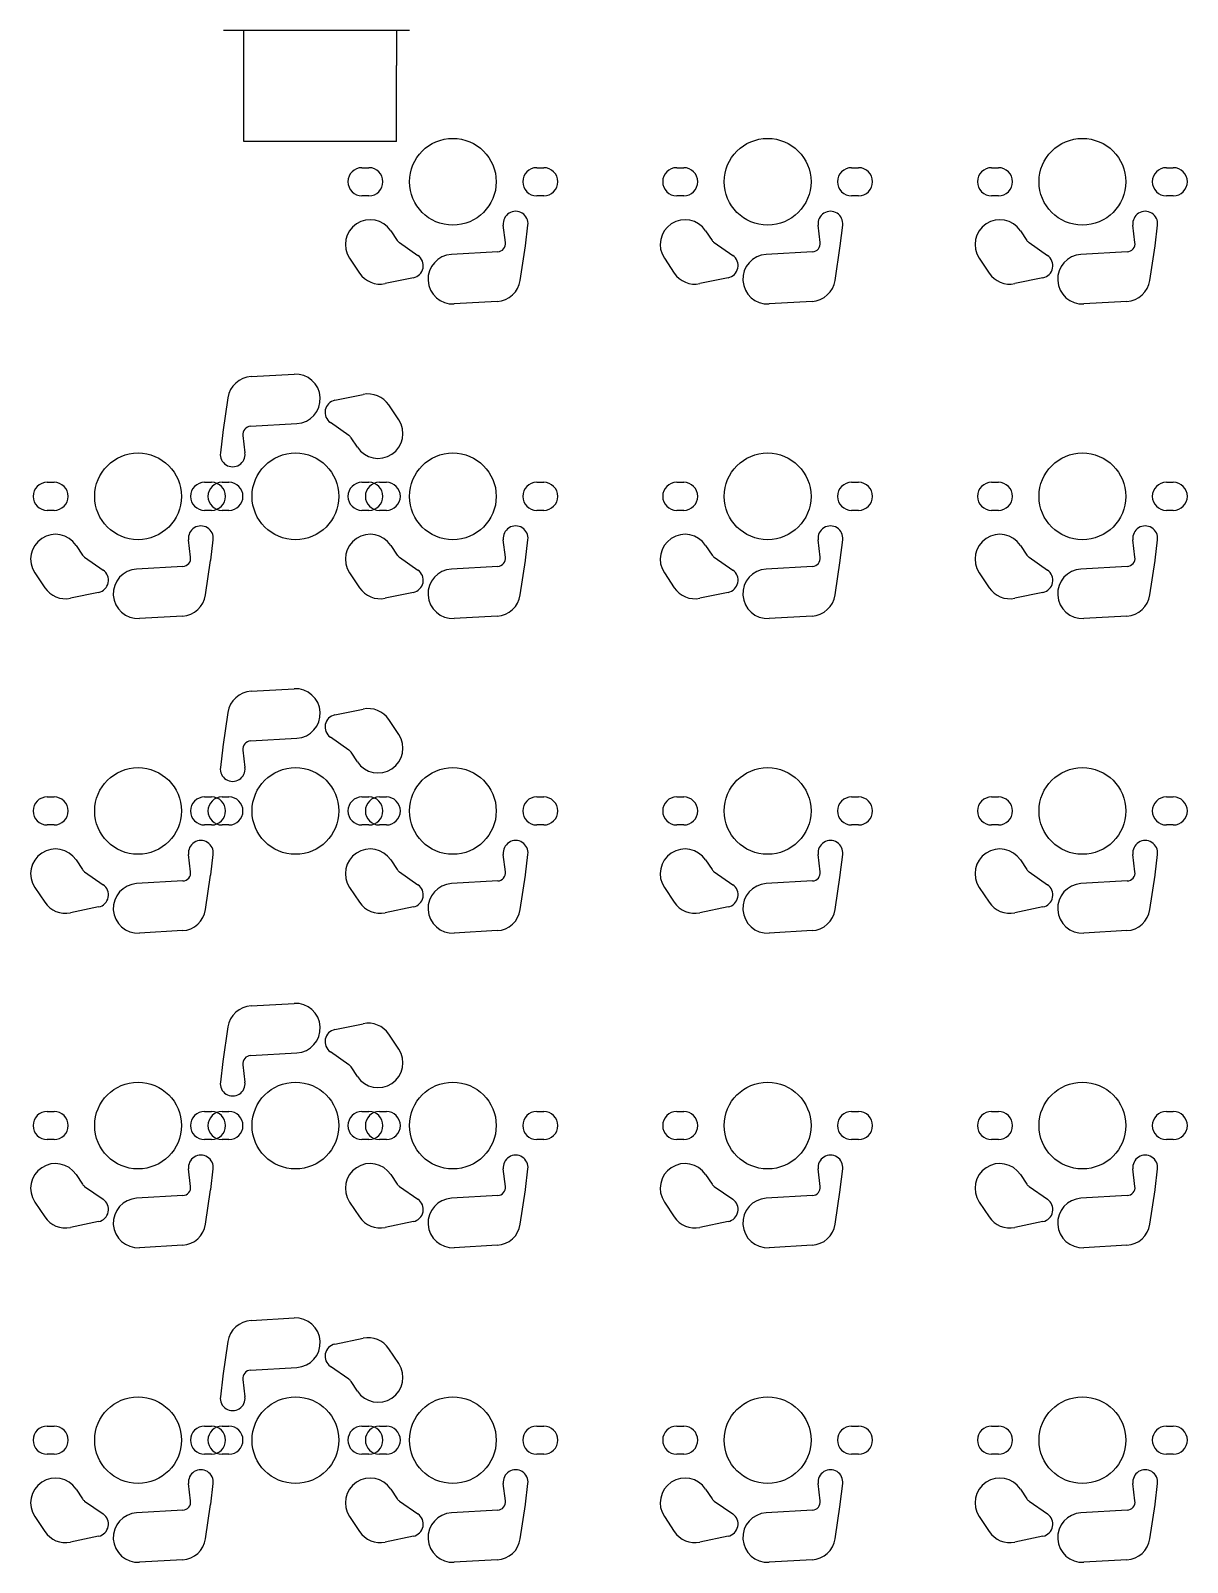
# Model space of a CAD drawing. Extents: x 74 to 354, y -179 to -86.
# Drawn here: x 74.5 to 144.5, y -178.9 to -86.1 of the extents above; entities that cross this region are included whole.
import ezdxf

# ---------------------------------------------------------------- set-up
doc = ezdxf.new("R2010")
doc.units = 0
doc.layers.add('BLACK', color=7, linetype='CONTINUOUS')

msp = doc.modelspace()

# ---------------------------------------------------------------- linework, layer by layer
at = {"layer": 'BLACK', "linetype": 'CONTINUOUS'}
for p, q in [((97.3825, -86.1), (86.1325, -86.1)), ((87.3725, -88.21), (87.3725, -86.11)), ((96.6125, -86.11), (96.6125, -88.21)), ((87.3725, -92.81), (87.3725, -88.21)), ((96.6125, -92.81), (96.6125, -88.21)), ((96.6125, -92.81), (87.3725, -92.81)), ((94.5125, -94.4), (94.9325, -94.4)), ((105.0925, -94.4), (105.5125, -94.4)), ((113.5625, -94.4), (113.9825, -94.4)), ((124.1425, -94.4), (124.5625, -94.4)), ((132.6125, -94.4), (133.0325, -94.4)), ((143.1925, -94.4), (143.6125, -94.4)), ((94.9325, -96.1), (94.5125, -96.1)), ((105.5125, -96.1), (105.0925, -96.1)), ((113.9825, -96.1), (113.5625, -96.1)), ((124.5625, -96.1), (124.1425, -96.1)), ((133.0325, -96.1), (132.6125, -96.1)), ((143.6125, -96.1), (143.1925, -96.1)), ((96.260575, -98.21795), (96.650017, -98.802113)), ((103.194083, -98.932239), (103.067834, -97.879286)), ((104.408233, -99.121429), (104.557166, -97.879286)), ((115.310575, -98.21795), (115.700017, -98.802113)), ((122.244083, -98.932239), (122.117834, -97.879286)), ((123.458233, -99.121429), (123.607166, -97.879286)), ((134.360575, -98.21795), (134.750017, -98.802113)), ((141.294083, -98.932239), (141.167834, -97.879286)), ((142.508233, -99.121429), (142.657166, -97.879286)), ((96.780566, -98.935254), (97.900715, -99.714263)), ((104.096172, -101.220721), (104.405969, -99.138288)), ((115.830566, -98.935254), (116.950715, -99.714263)), ((123.146172, -101.220721), (123.455969, -99.138288)), ((134.880566, -98.935254), (136.000715, -99.714263)), ((142.196172, -101.220721), (142.505969, -99.138288)), ((93.764425, -99.88205), (94.364425, -100.78205)), ((102.726437, -99.490932), (99.926105, -99.65249)), ((112.814425, -99.88205), (113.414425, -100.78205)), ((121.776437, -99.490932), (118.976105, -99.65249)), ((131.864425, -99.88205), (132.464425, -100.78205)), ((140.826437, -99.490932), (138.026105, -99.65249)), ((97.62489, -101.064355), (95.91728, -101.41871)), ((116.67489, -101.064355), (114.96728, -101.41871)), ((135.72489, -101.064355), (134.01728, -101.41871)), ((102.698895, -102.49751), (100.098895, -102.64751)), ((121.748895, -102.49751), (119.148895, -102.64751)), ((140.798895, -102.49751), (138.198895, -102.64751)), ((87.801105, -107.05249), (90.401105, -106.90249)), ((86.403828, -108.329279), (86.094031, -110.411712)), ((92.87511, -108.485645), (94.58272, -108.13129)), ((96.735575, -109.66795), (96.135575, -108.76795)), ((87.773563, -110.059068), (90.573895, -109.89751)), ((93.719434, -110.614746), (92.599285, -109.835737)), ((86.091767, -110.428571), (85.942834, -111.670714)), ((87.305917, -110.617761), (87.432166, -111.670714)), ((94.239425, -111.33205), (93.849983, -110.747887)), ((75.4625, -113.45), (75.8825, -113.45)), ((84.9875, -113.45), (85.4075, -113.45)), ((86.0425, -113.45), (86.4625, -113.45)), ((94.5125, -113.45), (94.9325, -113.45)), ((95.5675, -113.45), (95.9875, -113.45)), ((105.0925, -113.45), (105.5125, -113.45)), ((113.5625, -113.45), (113.9825, -113.45)), ((124.1425, -113.45), (124.5625, -113.45)), ((132.6125, -113.45), (133.0325, -113.45)), ((143.1925, -113.45), (143.6125, -113.45)), ((75.8825, -115.15), (75.4625, -115.15)), ((85.4075, -115.15), (84.9875, -115.15)), ((86.4625, -115.15), (86.0425, -115.15)), ((94.9325, -115.15), (94.5125, -115.15)), ((95.9875, -115.15), (95.5675, -115.15)), ((105.5125, -115.15), (105.0925, -115.15)), ((113.9825, -115.15), (113.5625, -115.15)), ((124.5625, -115.15), (124.1425, -115.15)), ((133.0325, -115.15), (132.6125, -115.15)), ((143.6125, -115.15), (143.1925, -115.15)), ((77.210575, -117.26795), (77.600017, -117.852113)), ((84.144083, -117.982239), (84.017834, -116.929286)), ((85.358233, -118.171429), (85.507166, -116.929286)), ((96.260575, -117.26795), (96.650017, -117.852113)), ((103.194083, -117.982239), (103.067834, -116.929286)), ((104.408233, -118.171429), (104.557166, -116.929286)), ((115.310575, -117.26795), (115.700017, -117.852113)), ((122.244083, -117.982239), (122.117834, -116.929286)), ((123.458233, -118.171429), (123.607166, -116.929286)), ((134.360575, -117.26795), (134.750017, -117.852113)), ((141.294083, -117.982239), (141.167834, -116.929286)), ((142.508233, -118.171429), (142.657166, -116.929286)), ((77.730566, -117.985254), (78.850715, -118.764263)), ((83.676437, -118.540932), (80.876105, -118.70249)), ((85.046172, -120.270721), (85.355969, -118.188288)), ((96.780566, -117.985254), (97.900715, -118.764263)), ((102.726437, -118.540932), (99.926105, -118.70249)), ((104.096172, -120.270721), (104.405969, -118.188288)), ((115.830566, -117.985254), (116.950715, -118.764263)), ((121.776437, -118.540932), (118.976105, -118.70249)), ((123.146172, -120.270721), (123.455969, -118.188288)), ((134.880566, -117.985254), (136.000715, -118.764263)), ((140.826437, -118.540932), (138.026105, -118.70249)), ((142.196172, -120.270721), (142.505969, -118.188288)), ((74.714425, -118.93205), (75.314425, -119.83205)), ((93.764425, -118.93205), (94.364425, -119.83205)), ((112.814425, -118.93205), (113.414425, -119.83205)), ((131.864425, -118.93205), (132.464425, -119.83205)), ((78.57489, -120.114355), (76.86728, -120.46871)), ((97.62489, -120.114355), (95.91728, -120.46871)), ((116.67489, -120.114355), (114.96728, -120.46871)), ((135.72489, -120.114355), (134.01728, -120.46871)), ((83.648895, -121.54751), (81.048895, -121.69751)), ((102.698895, -121.54751), (100.098895, -121.69751)), ((121.748895, -121.54751), (119.148895, -121.69751)), ((140.798895, -121.54751), (138.198895, -121.69751)), ((87.801105, -126.10249), (90.401105, -125.95249)), ((86.403828, -127.379279), (86.094031, -129.461712)), ((92.87511, -127.535645), (94.58272, -127.18129)), ((96.735575, -128.71795), (96.135575, -127.81795)), ((93.719434, -129.664746), (92.599285, -128.885737)), ((86.091767, -129.478571), (85.942834, -130.720714)), ((87.305917, -129.667761), (87.432166, -130.720714)), ((87.773563, -129.109068), (90.573895, -128.94751)), ((94.239425, -130.38205), (93.849983, -129.797887)), ((75.4625, -132.5), (75.8825, -132.5)), ((84.9875, -132.5), (85.4075, -132.5)), ((86.0425, -132.5), (86.4625, -132.5)), ((94.5125, -132.5), (94.9325, -132.5)), ((95.5675, -132.5), (95.9875, -132.5)), ((105.0925, -132.5), (105.5125, -132.5)), ((113.5625, -132.5), (113.9825, -132.5)), ((124.1425, -132.5), (124.5625, -132.5)), ((132.6125, -132.5), (133.0325, -132.5)), ((143.1925, -132.5), (143.6125, -132.5)), ((75.8825, -134.2), (75.4625, -134.2)), ((85.4075, -134.2), (84.9875, -134.2)), ((86.4625, -134.2), (86.0425, -134.2)), ((94.9325, -134.2), (94.5125, -134.2)), ((95.9875, -134.2), (95.5675, -134.2)), ((105.5125, -134.2), (105.0925, -134.2)), ((113.9825, -134.2), (113.5625, -134.2)), ((124.5625, -134.2), (124.1425, -134.2)), ((133.0325, -134.2), (132.6125, -134.2)), ((143.6125, -134.2), (143.1925, -134.2)), ((77.210575, -136.31795), (77.600017, -136.902113)), ((84.144083, -137.032239), (84.017834, -135.979286)), ((85.358233, -137.221429), (85.507166, -135.979286)), ((96.260575, -136.31795), (96.650017, -136.902113)), ((103.194083, -137.032239), (103.067834, -135.979286)), ((104.408233, -137.221429), (104.557166, -135.979286)), ((115.310575, -136.31795), (115.700017, -136.902113)), ((122.244083, -137.032239), (122.117834, -135.979286)), ((123.458233, -137.221429), (123.607166, -135.979286)), ((134.360575, -136.31795), (134.750017, -136.902113)), ((141.294083, -137.032239), (141.167834, -135.979286)), ((142.508233, -137.221429), (142.657166, -135.979286)), ((77.730566, -137.035254), (78.850715, -137.814263)), ((85.046172, -139.320721), (85.355969, -137.238288)), ((96.780566, -137.035254), (97.900715, -137.814263)), ((104.096172, -139.320721), (104.405969, -137.238288)), ((115.830566, -137.035254), (116.950715, -137.814263)), ((123.146172, -139.320721), (123.455969, -137.238288)), ((134.880566, -137.035254), (136.000715, -137.814263)), ((142.196172, -139.320721), (142.505969, -137.238288)), ((74.714425, -137.98205), (75.314425, -138.88205)), ((83.676437, -137.590932), (80.876105, -137.75249)), ((93.764425, -137.98205), (94.364425, -138.88205)), ((102.726437, -137.590932), (99.926105, -137.75249)), ((112.814425, -137.98205), (113.414425, -138.88205)), ((121.776437, -137.590932), (118.976105, -137.75249)), ((131.864425, -137.98205), (132.464425, -138.88205)), ((140.826437, -137.590932), (138.026105, -137.75249)), ((78.57489, -139.164355), (76.86728, -139.51871)), ((97.62489, -139.164355), (95.91728, -139.51871)), ((116.67489, -139.164355), (114.96728, -139.51871)), ((135.72489, -139.164355), (134.01728, -139.51871)), ((83.648895, -140.59751), (81.048895, -140.74751)), ((102.698895, -140.59751), (100.098895, -140.74751)), ((121.748895, -140.59751), (119.148895, -140.74751)), ((140.798895, -140.59751), (138.198895, -140.74751)), ((87.801105, -145.15249), (90.401105, -145.00249)), ((86.403828, -146.429279), (86.094031, -148.511712)), ((92.87511, -146.585645), (94.58272, -146.23129)), ((96.735575, -147.76795), (96.135575, -146.86795)), ((87.773563, -148.159068), (90.573895, -147.99751)), ((93.719434, -148.714746), (92.599285, -147.935737)), ((86.091767, -148.528571), (85.942834, -149.770714)), ((87.305917, -148.717761), (87.432166, -149.770714)), ((94.239425, -149.43205), (93.849983, -148.847887)), ((75.4625, -151.55), (75.8825, -151.55)), ((84.9875, -151.55), (85.4075, -151.55)), ((86.0425, -151.55), (86.4625, -151.55)), ((94.5125, -151.55), (94.9325, -151.55)), ((95.5675, -151.55), (95.9875, -151.55)), ((105.0925, -151.55), (105.5125, -151.55)), ((113.5625, -151.55), (113.9825, -151.55)), ((124.1425, -151.55), (124.5625, -151.55)), ((132.6125, -151.55), (133.0325, -151.55)), ((143.1925, -151.55), (143.6125, -151.55)), ((75.8825, -153.25), (75.4625, -153.25)), ((85.4075, -153.25), (84.9875, -153.25)), ((86.4625, -153.25), (86.0425, -153.25)), ((94.9325, -153.25), (94.5125, -153.25)), ((95.9875, -153.25), (95.5675, -153.25)), ((105.5125, -153.25), (105.0925, -153.25)), ((113.9825, -153.25), (113.5625, -153.25)), ((124.5625, -153.25), (124.1425, -153.25)), ((133.0325, -153.25), (132.6125, -153.25)), ((143.6125, -153.25), (143.1925, -153.25)), ((77.210575, -155.36795), (77.600017, -155.952113)), ((84.144083, -156.082239), (84.017834, -155.029286)), ((85.358233, -156.271429), (85.507166, -155.029286)), ((96.260575, -155.36795), (96.650017, -155.952113)), ((103.194083, -156.082239), (103.067834, -155.029286)), ((104.408233, -156.271429), (104.557166, -155.029286)), ((115.310575, -155.36795), (115.700017, -155.952113)), ((122.244083, -156.082239), (122.117834, -155.029286)), ((123.458233, -156.271429), (123.607166, -155.029286)), ((134.360575, -155.36795), (134.750017, -155.952113)), ((141.294083, -156.082239), (141.167834, -155.029286)), ((142.508233, -156.271429), (142.657166, -155.029286)), ((77.730566, -156.085254), (78.850715, -156.864263)), ((83.676437, -156.640932), (80.876105, -156.80249)), ((85.046172, -158.370721), (85.355969, -156.288288)), ((96.780566, -156.085254), (97.900715, -156.864263)), ((102.726437, -156.640932), (99.926105, -156.80249)), ((104.096172, -158.370721), (104.405969, -156.288288)), ((115.830566, -156.085254), (116.950715, -156.864263)), ((121.776437, -156.640932), (118.976105, -156.80249)), ((123.146172, -158.370721), (123.455969, -156.288288)), ((134.880566, -156.085254), (136.000715, -156.864263)), ((140.826437, -156.640932), (138.026105, -156.80249)), ((142.196172, -158.370721), (142.505969, -156.288288)), ((74.714425, -157.03205), (75.314425, -157.93205)), ((93.764425, -157.03205), (94.364425, -157.93205)), ((112.814425, -157.03205), (113.414425, -157.93205)), ((131.864425, -157.03205), (132.464425, -157.93205)), ((78.57489, -158.214355), (76.86728, -158.56871)), ((97.62489, -158.214355), (95.91728, -158.56871)), ((116.67489, -158.214355), (114.96728, -158.56871)), ((135.72489, -158.214355), (134.01728, -158.56871)), ((83.648895, -159.64751), (81.048895, -159.79751)), ((102.698895, -159.64751), (100.098895, -159.79751)), ((121.748895, -159.64751), (119.148895, -159.79751)), ((140.798895, -159.64751), (138.198895, -159.79751)), ((87.801105, -164.20249), (90.401105, -164.05249)), ((86.403828, -165.479279), (86.094031, -167.561712)), ((92.87511, -165.635645), (94.58272, -165.28129)), ((96.735575, -166.81795), (96.135575, -165.91795)), ((86.091767, -167.578571), (85.942834, -168.820714)), ((87.305917, -167.767761), (87.432166, -168.820714)), ((87.773563, -167.209068), (90.573895, -167.04751)), ((93.719434, -167.764746), (92.599285, -166.985737)), ((94.239425, -168.48205), (93.849983, -167.897887)), ((75.4625, -170.6), (75.8825, -170.6)), ((84.9875, -170.6), (85.4075, -170.6)), ((86.0425, -170.6), (86.4625, -170.6)), ((94.5125, -170.6), (94.9325, -170.6)), ((95.5675, -170.6), (95.9875, -170.6)), ((105.0925, -170.6), (105.5125, -170.6)), ((113.5625, -170.6), (113.9825, -170.6)), ((124.1425, -170.6), (124.5625, -170.6)), ((132.6125, -170.6), (133.0325, -170.6)), ((143.1925, -170.6), (143.6125, -170.6)), ((75.8825, -172.3), (75.4625, -172.3)), ((85.4075, -172.3), (84.9875, -172.3)), ((86.4625, -172.3), (86.0425, -172.3)), ((94.9325, -172.3), (94.5125, -172.3)), ((95.9875, -172.3), (95.5675, -172.3)), ((105.5125, -172.3), (105.0925, -172.3)), ((113.9825, -172.3), (113.5625, -172.3)), ((124.5625, -172.3), (124.1425, -172.3)), ((133.0325, -172.3), (132.6125, -172.3)), ((143.6125, -172.3), (143.1925, -172.3)), ((84.144083, -175.132239), (84.017834, -174.079286)), ((85.358233, -175.321429), (85.507166, -174.079286)), ((103.194083, -175.132239), (103.067834, -174.079286)), ((104.408233, -175.321429), (104.557166, -174.079286)), ((122.244083, -175.132239), (122.117834, -174.079286)), ((123.458233, -175.321429), (123.607166, -174.079286)), ((141.294083, -175.132239), (141.167834, -174.079286)), ((142.508233, -175.321429), (142.657166, -174.079286)), ((77.210575, -174.41795), (77.600017, -175.002113)), ((77.730566, -175.135254), (78.850715, -175.914263)), ((96.260575, -174.41795), (96.650017, -175.002113)), ((96.780566, -175.135254), (97.900715, -175.914263)), ((115.310575, -174.41795), (115.700017, -175.002113)), ((115.830566, -175.135254), (116.950715, -175.914263)), ((134.360575, -174.41795), (134.750017, -175.002113)), ((134.880566, -175.135254), (136.000715, -175.914263)), ((74.714425, -176.08205), (75.314425, -176.98205)), ((83.676437, -175.690932), (80.876105, -175.85249)), ((85.046172, -177.420721), (85.355969, -175.338288)), ((93.764425, -176.08205), (94.364425, -176.98205)), ((102.726437, -175.690932), (99.926105, -175.85249)), ((104.096172, -177.420721), (104.405969, -175.338288)), ((112.814425, -176.08205), (113.414425, -176.98205)), ((121.776437, -175.690932), (118.976105, -175.85249)), ((123.146172, -177.420721), (123.455969, -175.338288)), ((131.864425, -176.08205), (132.464425, -176.98205)), ((140.826437, -175.690932), (138.026105, -175.85249)), ((142.196172, -177.420721), (142.505969, -175.338288)), ((78.57489, -177.264355), (76.86728, -177.61871)), ((97.62489, -177.264355), (95.91728, -177.61871)), ((116.67489, -177.264355), (114.96728, -177.61871)), ((135.72489, -177.264355), (134.01728, -177.61871)), ((83.648895, -178.69751), (81.048895, -178.84751)), ((102.698895, -178.69751), (100.098895, -178.84751)), ((121.748895, -178.69751), (119.148895, -178.84751)), ((140.798895, -178.69751), (138.198895, -178.84751))]:
    msp.add_line(p, q, dxfattribs=at)
at = {"layer": 'BLACK'}
for centre in [(100.0125, -95.25), (119.0625, -95.25), (138.1125, -95.25), (80.9625, -114.3), (90.4875, -114.3), (100.0125, -114.3), (119.0625, -114.3), (138.1125, -114.3), (80.9625, -133.35), (90.4875, -133.35), (100.0125, -133.35), (119.0625, -133.35), (138.1125, -133.35), (80.9625, -152.4), (90.4875, -152.4), (100.0125, -152.4), (119.0625, -152.4), (138.1125, -152.4), (80.9625, -171.45), (90.4875, -171.45), (100.0125, -171.45), (119.0625, -171.45), (138.1125, -171.45)]:
    msp.add_circle(centre, 2.625, dxfattribs=at)
for centre, radius, start, end in [((94.5125, -95.25), 0.85, -270, -90), ((94.9325, -95.25), 0.85, -90, 90), ((105.0925, -95.25), 0.85, -270, -90), ((105.5125, -95.25), 0.85, -90, 90), ((113.5625, -95.25), 0.85, -270, -90), ((113.9825, -95.25), 0.85, -90, 90), ((124.1425, -95.25), 0.85, -270, -90), ((124.5625, -95.25), 0.85, -90, 90), ((132.6125, -95.25), 0.85, -270, -90), ((133.0325, -95.25), 0.85, -90, 90), ((143.1925, -95.25), 0.85, -270, -90), ((143.6125, -95.25), 0.85, -90, 90), ((103.8125, -97.79), 0.75, -366.83716656, -173.16283344), ((122.8625, -97.79), 0.75, -366.83716656, -173.16283344), ((141.9125, -97.79), 0.75, -366.83716656, -173.16283344), ((95.0125, -99.05), 1.499999, -326.30993247, -146.30993247), ((114.0625, -99.05), 1.499999, -326.30993247, -146.30993247), ((133.1125, -99.05), 1.499999, -326.30993247, -146.30993247), ((97.066043, -98.52476), 0.500002, -146.30971, -124.81658333), ((102.69763, -98.99176), 0.500008, -86.69714872, 6.83670246), ((103.8156, -99.0504), 0.596874, -8.46741347, -6.83448532), ((116.116043, -98.52476), 0.500002, -146.30971, -124.81658333), ((121.74763, -98.99176), 0.500008, -86.69714872, 6.83670246), ((122.8656, -99.0504), 0.596874, -8.46741347, -6.83448532), ((135.166043, -98.52476), 0.500002, -146.30971, -124.81658333), ((140.79763, -98.99176), 0.500008, -86.69714872, 6.83670246), ((141.9156, -99.0504), 0.596874, -8.46741347, -6.83448532), ((97.472499, -100.33), 0.750001, -78.27655617, 55.18321085), ((100.0125, -101.15), 1.5, -266.69812699, -86.69812699), ((116.522499, -100.33), 0.750001, -78.27655617, 55.18321085), ((119.0625, -101.15), 1.5, -266.69812699, -86.69812699), ((135.572499, -100.33), 0.750001, -78.27655617, 55.18321085), ((138.1125, -101.15), 1.5, -266.69812699, -86.69812699), ((95.612501, -99.949999), 1.500001, -146.30992188, -78.27667613), ((114.662501, -99.949999), 1.500001, -146.30992188, -78.27667613), ((133.712501, -99.949999), 1.500001, -146.30992188, -78.27667613), ((102.6125, -101), 1.5, -86.69812699, -8.46164566), ((121.6625, -101), 1.5, -86.69812699, -8.46164566), ((140.7125, -101), 1.5, -86.69812699, -8.46164566), ((87.8875, -108.55), 1.5, 93.30187301, 171.53835434), ((90.4875, -108.4), 1.5, -86.69812699, 93.30187301), ((93.027501, -109.22), 0.750001, -258.27655617, -124.81678915), ((94.887499, -109.600001), 1.500001, 33.69007812, 101.72332387), ((87.80237, -110.55824), 0.500008, -266.69714872, -173.16329754), ((95.4875, -110.5), 1.499999, -146.30993247, 33.69006753), ((86.6844, -110.4996), 0.596874, 171.53258653, 173.16551468), ((93.433957, -111.02524), 0.500002, 33.69029, 55.18341667), ((86.6875, -111.76), 0.75, -186.83716656, 6.83716656), ((75.4625, -114.3), 0.85, -270, -90), ((75.8825, -114.3), 0.85, -90, 90), ((84.9875, -114.3), 0.85, -270, -90), ((86.0425, -114.3), 0.85, -270, -90), ((85.4075, -114.3), 0.85, -90, 90), ((86.4625, -114.3), 0.85, -90, 90), ((94.5125, -114.3), 0.85, -270, -90), ((95.5675, -114.3), 0.85, -270, -90), ((94.9325, -114.3), 0.85, -90, 90), ((95.9875, -114.3), 0.85, -90, 90), ((105.0925, -114.3), 0.85, -270, -90), ((105.5125, -114.3), 0.85, -90, 90), ((113.5625, -114.3), 0.85, -270, -90), ((113.9825, -114.3), 0.85, -90, 90), ((124.1425, -114.3), 0.85, -270, -90), ((124.5625, -114.3), 0.85, -90, 90), ((132.6125, -114.3), 0.85, -270, -90), ((133.0325, -114.3), 0.85, -90, 90), ((143.1925, -114.3), 0.85, -270, -90), ((143.6125, -114.3), 0.85, -90, 90), ((75.9625, -118.1), 1.499999, -326.30993247, -146.30993247), ((84.7625, -116.84), 0.75, -366.83716656, -173.16283344), ((95.0125, -118.1), 1.499999, -326.30993247, -146.30993247), ((103.8125, -116.84), 0.75, -366.83716656, -173.16283344), ((114.0625, -118.1), 1.499999, -326.30993247, -146.30993247), ((122.8625, -116.84), 0.75, -366.83716656, -173.16283344), ((133.1125, -118.1), 1.499999, -326.30993247, -146.30993247), ((141.9125, -116.84), 0.75, -366.83716656, -173.16283344), ((78.016043, -117.57476), 0.500002, -146.30971, -124.81658333), ((80.9625, -120.2), 1.5, -266.69812699, -86.69812699), ((83.64763, -118.04176), 0.500008, -86.69714872, 6.83670246), ((84.7656, -118.1004), 0.596874, -8.46741347, -6.83448532), ((97.066043, -117.57476), 0.500002, -146.30971, -124.81658333), ((100.0125, -120.2), 1.5, -266.69812699, -86.69812699), ((102.69763, -118.04176), 0.500008, -86.69714872, 6.83670246), ((103.8156, -118.1004), 0.596874, -8.46741347, -6.83448532), ((116.116043, -117.57476), 0.500002, -146.30971, -124.81658333), ((119.0625, -120.2), 1.5, -266.69812699, -86.69812699), ((121.74763, -118.04176), 0.500008, -86.69714872, 6.83670246), ((122.8656, -118.1004), 0.596874, -8.46741347, -6.83448532), ((135.166043, -117.57476), 0.500002, -146.30971, -124.81658333), ((138.1125, -120.2), 1.5, -266.69812699, -86.69812699), ((140.79763, -118.04176), 0.500008, -86.69714872, 6.83670246), ((141.9156, -118.1004), 0.596874, -8.46741347, -6.83448532), ((78.422499, -119.38), 0.750001, -78.27655617, 55.18321085), ((97.472499, -119.38), 0.750001, -78.27655617, 55.18321085), ((116.522499, -119.38), 0.750001, -78.27655617, 55.18321085), ((135.572499, -119.38), 0.750001, -78.27655617, 55.18321085), ((76.562501, -118.999999), 1.500001, -146.30992188, -78.27667613), ((83.5625, -120.05), 1.5, -86.69812699, -8.46164566), ((95.612501, -118.999999), 1.500001, -146.30992188, -78.27667613), ((102.6125, -120.05), 1.5, -86.69812699, -8.46164566), ((114.662501, -118.999999), 1.500001, -146.30992188, -78.27667613), ((121.6625, -120.05), 1.5, -86.69812699, -8.46164566), ((133.712501, -118.999999), 1.500001, -146.30992188, -78.27667613), ((140.7125, -120.05), 1.5, -86.69812699, -8.46164566), ((87.8875, -127.6), 1.5, 93.30187301, 171.53835434), ((90.4875, -127.45), 1.5, -86.69812699, 93.30187301), ((93.027501, -128.27), 0.750001, -258.27655617, -124.81678915), ((94.887499, -128.650001), 1.500001, 33.69007812, 101.72332387), ((95.4875, -129.55), 1.499999, -146.30993247, 33.69006753), ((86.6844, -129.5496), 0.596874, 171.53258653, 173.16551468), ((87.80237, -129.60824), 0.500008, -266.69714872, -173.16329754), ((93.433957, -130.07524), 0.500002, 33.69029, 55.18341667), ((86.6875, -130.81), 0.75, -186.83716656, 6.83716656), ((75.4625, -133.35), 0.85, -270, -90), ((75.8825, -133.35), 0.85, -90, 90), ((84.9875, -133.35), 0.85, -270, -90), ((86.0425, -133.35), 0.85, -270, -90), ((85.4075, -133.35), 0.85, -90, 90), ((86.4625, -133.35), 0.85, -90, 90), ((94.5125, -133.35), 0.85, -270, -90), ((95.5675, -133.35), 0.85, -270, -90), ((94.9325, -133.35), 0.85, -90, 90), ((95.9875, -133.35), 0.85, -90, 90), ((105.0925, -133.35), 0.85, -270, -90), ((105.5125, -133.35), 0.85, -90, 90), ((113.5625, -133.35), 0.85, -270, -90), ((113.9825, -133.35), 0.85, -90, 90), ((124.1425, -133.35), 0.85, -270, -90), ((124.5625, -133.35), 0.85, -90, 90), ((132.6125, -133.35), 0.85, -270, -90), ((133.0325, -133.35), 0.85, -90, 90), ((143.1925, -133.35), 0.85, -270, -90), ((143.6125, -133.35), 0.85, -90, 90), ((84.7625, -135.89), 0.75, -366.83716656, -173.16283344), ((103.8125, -135.89), 0.75, -366.83716656, -173.16283344), ((122.8625, -135.89), 0.75, -366.83716656, -173.16283344), ((141.9125, -135.89), 0.75, -366.83716656, -173.16283344), ((75.9625, -137.15), 1.499999, -326.30993247, -146.30993247), ((95.0125, -137.15), 1.499999, -326.30993247, -146.30993247), ((114.0625, -137.15), 1.499999, -326.30993247, -146.30993247), ((133.1125, -137.15), 1.499999, -326.30993247, -146.30993247), ((78.016043, -136.62476), 0.500002, -146.30971, -124.81658333), ((83.64763, -137.09176), 0.500008, -86.69714872, 6.83670246), ((84.7656, -137.1504), 0.596874, -8.46741347, -6.83448532), ((97.066043, -136.62476), 0.500002, -146.30971, -124.81658333), ((102.69763, -137.09176), 0.500008, -86.69714872, 6.83670246), ((103.8156, -137.1504), 0.596874, -8.46741347, -6.83448532), ((116.116043, -136.62476), 0.500002, -146.30971, -124.81658333), ((121.74763, -137.09176), 0.500008, -86.69714872, 6.83670246), ((122.8656, -137.1504), 0.596874, -8.46741347, -6.83448532), ((135.166043, -136.62476), 0.500002, -146.30971, -124.81658333), ((140.79763, -137.09176), 0.500008, -86.69714872, 6.83670246), ((141.9156, -137.1504), 0.596874, -8.46741347, -6.83448532), ((78.422499, -138.43), 0.750001, -78.27655617, 55.18321085), ((80.9625, -139.25), 1.5, -266.69812699, -86.69812699), ((97.472499, -138.43), 0.750001, -78.27655617, 55.18321085), ((100.0125, -139.25), 1.5, -266.69812699, -86.69812699), ((116.522499, -138.43), 0.750001, -78.27655617, 55.18321085), ((119.0625, -139.25), 1.5, -266.69812699, -86.69812699), ((135.572499, -138.43), 0.750001, -78.27655617, 55.18321085), ((138.1125, -139.25), 1.5, -266.69812699, -86.69812699), ((76.562501, -138.049999), 1.500001, -146.30992188, -78.27667613), ((95.612501, -138.049999), 1.500001, -146.30992188, -78.27667613), ((114.662501, -138.049999), 1.500001, -146.30992188, -78.27667613), ((133.712501, -138.049999), 1.500001, -146.30992188, -78.27667613), ((83.5625, -139.1), 1.5, -86.69812699, -8.46164566), ((102.6125, -139.1), 1.5, -86.69812699, -8.46164566), ((121.6625, -139.1), 1.5, -86.69812699, -8.46164566), ((140.7125, -139.1), 1.5, -86.69812699, -8.46164566), ((87.8875, -146.65), 1.5, 93.30187301, 171.53835434), ((90.4875, -146.5), 1.5, -86.69812699, 93.30187301), ((94.887499, -147.700001), 1.500001, 33.69007812, 101.72332387), ((93.027501, -147.32), 0.750001, -258.27655617, -124.81678915), ((87.80237, -148.65824), 0.500008, -266.69714872, -173.16329754), ((95.4875, -148.6), 1.499999, -146.30993247, 33.69006753), ((86.6844, -148.5996), 0.596874, 171.53258653, 173.16551468), ((93.433957, -149.12524), 0.500002, 33.69029, 55.18341667), ((86.6875, -149.86), 0.75, -186.83716656, 6.83716656), ((75.4625, -152.4), 0.85, -270, -90), ((75.8825, -152.4), 0.85, -90, 90), ((84.9875, -152.4), 0.85, -270, -90), ((86.0425, -152.4), 0.85, -270, -90), ((85.4075, -152.4), 0.85, -90, 90), ((86.4625, -152.4), 0.85, -90, 90), ((94.5125, -152.4), 0.85, -270, -90), ((95.5675, -152.4), 0.85, -270, -90), ((94.9325, -152.4), 0.85, -90, 90), ((95.9875, -152.4), 0.85, -90, 90), ((105.0925, -152.4), 0.85, -270, -90), ((105.5125, -152.4), 0.85, -90, 90), ((113.5625, -152.4), 0.85, -270, -90), ((113.9825, -152.4), 0.85, -90, 90), ((124.1425, -152.4), 0.85, -270, -90), ((124.5625, -152.4), 0.85, -90, 90), ((132.6125, -152.4), 0.85, -270, -90), ((133.0325, -152.4), 0.85, -90, 90), ((143.1925, -152.4), 0.85, -270, -90), ((143.6125, -152.4), 0.85, -90, 90), ((75.9625, -156.2), 1.499999, -326.30993247, -146.30993247), ((84.7625, -154.94), 0.75, -366.83716656, -173.16283344), ((95.0125, -156.2), 1.499999, -326.30993247, -146.30993247), ((103.8125, -154.94), 0.75, -366.83716656, -173.16283344), ((114.0625, -156.2), 1.499999, -326.30993247, -146.30993247), ((122.8625, -154.94), 0.75, -366.83716656, -173.16283344), ((133.1125, -156.2), 1.499999, -326.30993247, -146.30993247), ((141.9125, -154.94), 0.75, -366.83716656, -173.16283344), ((78.016043, -155.67476), 0.500002, -146.30971, -124.81658333), ((83.64763, -156.14176), 0.500008, -86.69714872, 6.83670246), ((84.7656, -156.2004), 0.596874, -8.46741347, -6.83448532), ((97.066043, -155.67476), 0.500002, -146.30971, -124.81658333), ((102.69763, -156.14176), 0.500008, -86.69714872, 6.83670246), ((103.8156, -156.2004), 0.596874, -8.46741347, -6.83448532), ((116.116043, -155.67476), 0.500002, -146.30971, -124.81658333), ((121.74763, -156.14176), 0.500008, -86.69714872, 6.83670246), ((122.8656, -156.2004), 0.596874, -8.46741347, -6.83448532), ((135.166043, -155.67476), 0.500002, -146.30971, -124.81658333), ((140.79763, -156.14176), 0.500008, -86.69714872, 6.83670246), ((141.9156, -156.2004), 0.596874, -8.46741347, -6.83448532), ((78.422499, -157.48), 0.750001, -78.27655617, 55.18321085), ((80.9625, -158.3), 1.5, -266.69812699, -86.69812699), ((97.472499, -157.48), 0.750001, -78.27655617, 55.18321085), ((100.0125, -158.3), 1.5, -266.69812699, -86.69812699), ((116.522499, -157.48), 0.750001, -78.27655617, 55.18321085), ((119.0625, -158.3), 1.5, -266.69812699, -86.69812699), ((135.572499, -157.48), 0.750001, -78.27655617, 55.18321085), ((138.1125, -158.3), 1.5, -266.69812699, -86.69812699), ((76.562501, -157.099999), 1.500001, -146.30992188, -78.27667613), ((83.5625, -158.15), 1.5, -86.69812699, -8.46164566), ((95.612501, -157.099999), 1.500001, -146.30992188, -78.27667613), ((102.6125, -158.15), 1.5, -86.69812699, -8.46164566), ((114.662501, -157.099999), 1.500001, -146.30992188, -78.27667613), ((121.6625, -158.15), 1.5, -86.69812699, -8.46164566), ((133.712501, -157.099999), 1.500001, -146.30992188, -78.27667613), ((140.7125, -158.15), 1.5, -86.69812699, -8.46164566), ((90.4875, -165.55), 1.5, -86.69812699, 93.30187301), ((87.8875, -165.7), 1.5, 93.30187301, 171.53835434), ((93.027501, -166.37), 0.750001, -258.27655617, -124.81678915), ((94.887499, -166.750001), 1.500001, 33.69007812, 101.72332387), ((95.4875, -167.65), 1.499999, -146.30993247, 33.69006753), ((86.6844, -167.6496), 0.596874, 171.53258653, 173.16551468), ((87.80237, -167.70824), 0.500008, -266.69714872, -173.16329754), ((93.433957, -168.17524), 0.500002, 33.69029, 55.18341667), ((86.6875, -168.91), 0.75, -186.83716656, 6.83716656), ((75.4625, -171.45), 0.85, -270, -90), ((75.8825, -171.45), 0.85, -90, 90), ((84.9875, -171.45), 0.85, -270, -90), ((86.0425, -171.45), 0.85, -270, -90), ((85.4075, -171.45), 0.85, -90, 90), ((86.4625, -171.45), 0.85, -90, 90), ((94.5125, -171.45), 0.85, -270, -90), ((95.5675, -171.45), 0.85, -270, -90), ((94.9325, -171.45), 0.85, -90, 90), ((95.9875, -171.45), 0.85, -90, 90), ((105.0925, -171.45), 0.85, -270, -90), ((105.5125, -171.45), 0.85, -90, 90), ((113.5625, -171.45), 0.85, -270, -90), ((113.9825, -171.45), 0.85, -90, 90), ((124.1425, -171.45), 0.85, -270, -90), ((124.5625, -171.45), 0.85, -90, 90), ((132.6125, -171.45), 0.85, -270, -90), ((133.0325, -171.45), 0.85, -90, 90), ((143.1925, -171.45), 0.85, -270, -90), ((143.6125, -171.45), 0.85, -90, 90), ((84.7625, -173.99), 0.75, -366.83716656, -173.16283344), ((103.8125, -173.99), 0.75, -366.83716656, -173.16283344), ((122.8625, -173.99), 0.75, -366.83716656, -173.16283344), ((141.9125, -173.99), 0.75, -366.83716656, -173.16283344), ((75.9625, -175.25), 1.499999, -326.30993247, -146.30993247), ((95.0125, -175.25), 1.499999, -326.30993247, -146.30993247), ((114.0625, -175.25), 1.499999, -326.30993247, -146.30993247), ((133.1125, -175.25), 1.499999, -326.30993247, -146.30993247), ((78.016043, -174.72476), 0.500002, -146.30971, -124.81658333), ((83.64763, -175.19176), 0.500008, -86.69714872, 6.83670246), ((97.066043, -174.72476), 0.500002, -146.30971, -124.81658333), ((102.69763, -175.19176), 0.500008, -86.69714872, 6.83670246), ((116.116043, -174.72476), 0.500002, -146.30971, -124.81658333), ((121.74763, -175.19176), 0.500008, -86.69714872, 6.83670246), ((135.166043, -174.72476), 0.500002, -146.30971, -124.81658333), ((140.79763, -175.19176), 0.500008, -86.69714872, 6.83670246), ((78.422499, -176.53), 0.750001, -78.27655617, 55.18321085), ((80.9625, -177.35), 1.5, -266.69812699, -86.69812699), ((84.7656, -175.2504), 0.596874, -8.46741347, -6.83448532), ((97.472499, -176.53), 0.750001, -78.27655617, 55.18321085), ((100.0125, -177.35), 1.5, -266.69812699, -86.69812699), ((103.8156, -175.2504), 0.596874, -8.46741347, -6.83448532), ((116.522499, -176.53), 0.750001, -78.27655617, 55.18321085), ((119.0625, -177.35), 1.5, -266.69812699, -86.69812699), ((122.8656, -175.2504), 0.596874, -8.46741347, -6.83448532), ((135.572499, -176.53), 0.750001, -78.27655617, 55.18321085), ((138.1125, -177.35), 1.5, -266.69812699, -86.69812699), ((141.9156, -175.2504), 0.596874, -8.46741347, -6.83448532), ((76.562501, -176.149999), 1.500001, -146.30992188, -78.27667613), ((95.612501, -176.149999), 1.500001, -146.30992188, -78.27667613), ((114.662501, -176.149999), 1.500001, -146.30992188, -78.27667613), ((133.712501, -176.149999), 1.500001, -146.30992188, -78.27667613), ((83.5625, -177.2), 1.5, -86.69812699, -8.46164566), ((102.6125, -177.2), 1.5, -86.69812699, -8.46164566), ((121.6625, -177.2), 1.5, -86.69812699, -8.46164566), ((140.7125, -177.2), 1.5, -86.69812699, -8.46164566)]:
    msp.add_arc(centre, radius, start, end, dxfattribs=at)

doc.saveas('drawing.dxf')
